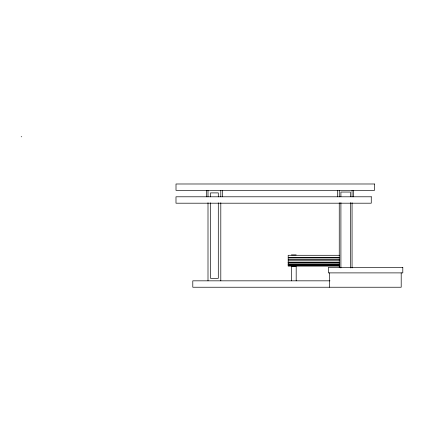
<?xml version="1.0" encoding="UTF-8"?>
<svg xmlns="http://www.w3.org/2000/svg" width="424" height="424" viewBox="0 0 424 424"><rect width="100%" height="100%" fill="white"/><g stroke="black" fill="none" stroke-linecap="round" stroke-linejoin="round"><path stroke-width="0.64" d="M21.2 136.767L21.756 136.767M291.383 254.898L296.185 254.898M339.507 255.29L288.182 255.29L288.182 257.734L339.507 257.734M339.507 257.882L288.182 257.882L288.182 259.88L339.507 259.88M339.507 260.018L288.182 260.018L288.182 266.108L339.507 266.108M288.182 262.191L339.507 262.191M288.182 262.26L339.507 262.26M288.182 262.848L339.507 262.848M288.182 264.131L339.507 264.131M288.182 264.21L339.507 264.21M288.182 265.53L339.507 265.53M329.989 280.831L192.793 280.831L192.793 287.234L401.199 287.234L401.199 272.892M353.658 190.392L353.658 196.794M352.058 190.392L352.058 196.794M352.058 202.72L352.058 267.957M350.404 196.662L350.404 192.046L340.907 192.046L340.907 196.662M350.404 202.603L350.404 267.957M340.907 202.603L340.907 267.957M339.401 266.42L339.401 267.735M339.253 190.392L339.253 196.794M339.253 202.752L339.253 267.597M337.652 190.392L337.652 196.794M329.649 272.892L329.649 287.234M296.185 280.831L296.185 266.42L291.383 266.42L291.383 280.831M222.404 190.392L222.404 196.794M220.803 190.392L220.803 196.794M220.803 202.752L220.803 280.831M218.296 196.869L218.296 192.899L210.505 192.899L210.505 196.869M218.296 202.831L218.296 278.324L210.505 278.324L210.505 202.831M207.999 190.392L207.999 196.794M207.999 202.736L207.999 280.831M206.398 190.392L206.398 196.794M374.487 183.989L176.008 183.989L176.008 190.392L374.487 190.392L374.487 183.989M371.265 196.794L175.987 196.794L175.987 203.197L371.265 203.197L371.265 196.794M339.507 264.936L288.182 264.91L339.507 264.958M402.8 267.385L328.367 267.385L328.367 272.892L402.8 272.892L402.8 267.385"/></g></svg>
